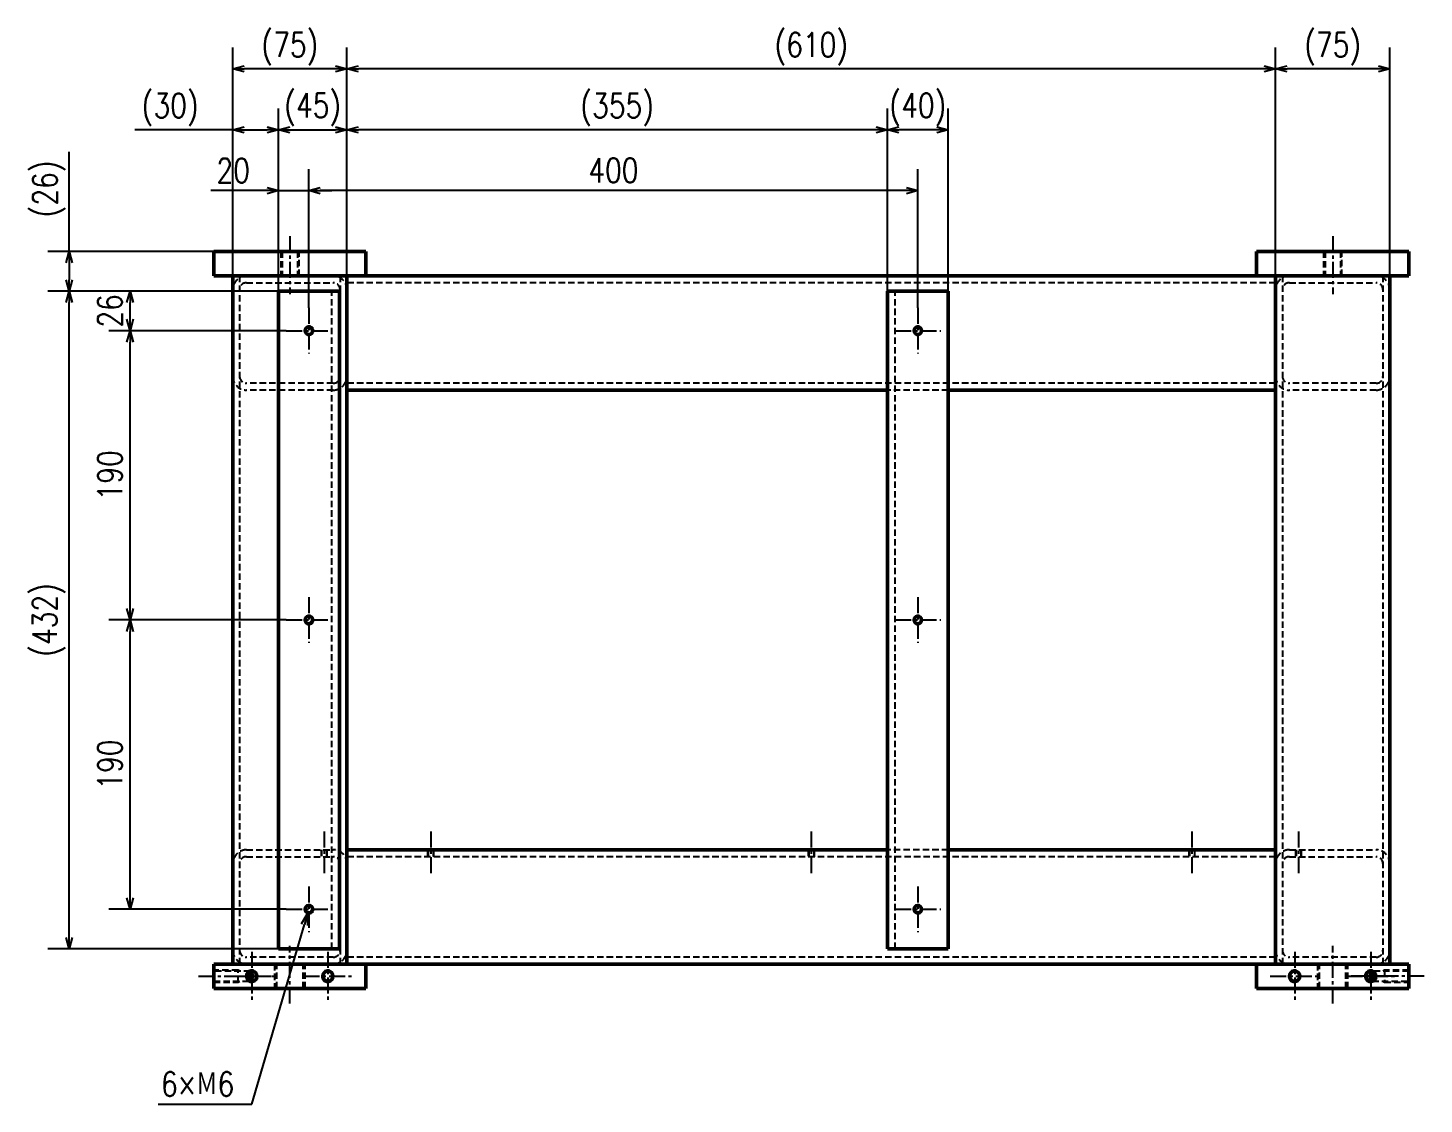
# Model space of a CAD drawing. Header units: millimetres. Extents: x -2067 to 1403, y -5380 to 1186.
# Drawn here: x -2067 to -1150, y -560 to 147 of the extents above; entities that cross this region are included whole.
import ezdxf

# ---------------------------------------------------------------- set-up
doc = ezdxf.new("R2010")
doc.units = ezdxf.units.MM
doc.header["$LTSCALE"] = 0.331102
doc.linetypes.add('CENTER', pattern=[50.8, 31.75, -6.35, 6.35, -6.35])
doc.linetypes.add('DASHED', pattern=[19.05, 12.7, -6.35])
doc.layers.add('設計用（構成部品類）', color=7, linetype='Continuous')
doc.styles.get("Standard").update_dxf_attribs({"font": 'txt', "bigfont": 'extfont2'})
doc.dimstyles.get("Standard").update_dxf_attribs({"dimtxt": 2.5, "dimasz": 2.5, "dimexe": 1.25, "dimexo": 0.625, "dimtad": 1, "dimzin": 0, "dimdsep": 46, "dimtxsty": 'Standard', "dimcen": 2.5, "dimadec": 0, "dimazin": 0, "dimtfac": 0.75, "dimtmove": 0, "dimatfit": 3, "dimfxl": 1, "dimarcsym": 0})

# ---------------------------------------------------------------- blocks, each defined once
blk = doc.blocks.new('_OPEN30')
at = {"color": 0, "linetype": 'ByBlock', "lineweight": -2}
for p, q in [((-1, 0.267949), (0, 0)), ((0, 0), (-1, -0.267949)), ((0, 0), (-1, 0))]:
    blk.add_line(p, q, dxfattribs=at)
blk = doc.blocks.new('*D253')
at = {"layer": 'Defpoints', "color": 0}
for p in [(-1247.5, 120), (-1247.5, -16), (-1172.5, -16)]:
    blk.add_point(p, dxfattribs=at)
at = {"layer": '設計用（構成部品類）', "color": 0, "linetype": 'Continuous', "lineweight": 25}
for p, q in [((-1247.5, -16), (-1247.5, 134)), ((-1172.5, -16), (-1172.5, 134)), ((-1180, 120), (-1240, 120))]:
    blk.add_line(p, q, dxfattribs=at)
at = {"layer": '設計用（構成部品類）', "color": 0, "lineweight": 25, "xscale": 7.5, "yscale": 7.5, "zscale": 7.5, "rotation": 180}
blk.add_blockref('_OPEN30', (-1247.5, 120), dxfattribs=at)
at = {"layer": '設計用（構成部品類）', "color": 0, "lineweight": 25, "xscale": 7.5, "yscale": 7.5, "zscale": 7.5}
blk.add_blockref('_OPEN30', (-1172.5, 120), dxfattribs=at)
at = {"layer": '設計用（構成部品類）', "color": 0, "lineweight": 50, "insert": (-1210, 133.168), "char_height": 16, "attachment_point": 5}
blk.add_mtext('\\W0.800000;(75)', dxfattribs=at)
blk = doc.blocks.new('*D254')
at = {"layer": 'Defpoints', "color": 0}
for p in [(-1857.5, 120), (-1857.5, -16), (-1247.5, -16)]:
    blk.add_point(p, dxfattribs=at)
at = {"layer": '設計用（構成部品類）', "color": 0, "linetype": 'Continuous', "lineweight": 25}
for p, q in [((-1857.5, -16), (-1857.5, 134)), ((-1247.5, -16), (-1247.5, 134)), ((-1255, 120), (-1850, 120))]:
    blk.add_line(p, q, dxfattribs=at)
at = {"layer": '設計用（構成部品類）', "color": 0, "lineweight": 25, "xscale": 7.5, "yscale": 7.5, "zscale": 7.5}
for p, rotation in [((-1857.5, 120), 180), ((-1247.5, 120), 360)]:
    blk.add_blockref('_OPEN30', p, dxfattribs=dict(at, rotation=rotation))
at = {"layer": '設計用（構成部品類）', "color": 0, "lineweight": 50, "insert": (-1552.5, 133.168), "char_height": 16, "attachment_point": 5}
blk.add_mtext('\\W0.800000;(610)', dxfattribs=at)
blk = doc.blocks.new('*D255')
at = {"layer": 'Defpoints', "color": 0}
for p in [(-1932.5, 120), (-1857.5, -16), (-1932.5, -25)]:
    blk.add_point(p, dxfattribs=at)
at = {"layer": '設計用（構成部品類）', "color": 0, "linetype": 'Continuous', "lineweight": 25}
for p, q in [((-1932.5, -25), (-1932.5, 134)), ((-1857.5, -16), (-1857.5, 134)), ((-1865, 120), (-1925, 120))]:
    blk.add_line(p, q, dxfattribs=at)
at = {"layer": '設計用（構成部品類）', "color": 0, "lineweight": 25, "xscale": 7.5, "yscale": 7.5, "zscale": 7.5, "rotation": 180}
blk.add_blockref('_OPEN30', (-1932.5, 120), dxfattribs=at)
at = {"layer": '設計用（構成部品類）', "color": 0, "lineweight": 25, "xscale": 7.5, "yscale": 7.5, "zscale": 7.5}
blk.add_blockref('_OPEN30', (-1857.5, 120), dxfattribs=at)
at = {"layer": '設計用（構成部品類）', "color": 0, "lineweight": 50, "insert": (-1895, 133.168), "char_height": 16, "attachment_point": 5}
blk.add_mtext('\\W0.800000;(75)', dxfattribs=at)
blk = doc.blocks.new('*D256')
at = {"layer": 'Defpoints', "color": 0}
for p in [(-1502.5, 80), (-1502.5, -26), (-1462.5, -26)]:
    blk.add_point(p, dxfattribs=at)
at = {"layer": '設計用（構成部品類）', "color": 0, "linetype": 'Continuous', "lineweight": 25}
for p, q in [((-1502.5, -26), (-1502.5, 94)), ((-1462.5, -26), (-1462.5, 94)), ((-1470, 80), (-1495, 80))]:
    blk.add_line(p, q, dxfattribs=at)
at = {"layer": '設計用（構成部品類）', "color": 0, "lineweight": 25, "xscale": 7.5, "yscale": 7.5, "zscale": 7.5, "rotation": 180}
blk.add_blockref('_OPEN30', (-1502.5, 80), dxfattribs=at)
at = {"layer": '設計用（構成部品類）', "color": 0, "lineweight": 25, "xscale": 7.5, "yscale": 7.5, "zscale": 7.5}
blk.add_blockref('_OPEN30', (-1462.5, 80), dxfattribs=at)
at = {"layer": '設計用（構成部品類）', "color": 0, "lineweight": 50, "insert": (-1482.5, 93.344), "char_height": 16, "attachment_point": 5}
blk.add_mtext('\\W0.800000;(40)', dxfattribs=at)
blk = doc.blocks.new('*D257')
at = {"layer": 'Defpoints', "color": 0}
for p in [(-1882.5, 40), (-1882.5, -37), (-1482.5, -37)]:
    blk.add_point(p, dxfattribs=at)
at = {"layer": '設計用（構成部品類）', "color": 0, "linetype": 'Continuous', "lineweight": 25}
for p, q in [((-1882.5, -37), (-1882.5, 54)), ((-1482.5, -37), (-1482.5, 54)), ((-1490, 40), (-1875, 40))]:
    blk.add_line(p, q, dxfattribs=at)
at = {"layer": '設計用（構成部品類）', "color": 0, "lineweight": 25, "xscale": 7.5, "yscale": 7.5, "zscale": 7.5}
for p, rotation in [((-1882.5, 40), 180), ((-1482.5, 40), 360)]:
    blk.add_blockref('_OPEN30', p, dxfattribs=dict(at, rotation=rotation))
at = {"layer": '設計用（構成部品類）', "color": 0, "lineweight": 50, "insert": (-1682.5, 53.344), "char_height": 16, "attachment_point": 5}
blk.add_mtext('\\W0.800000;400', dxfattribs=at)
blk = doc.blocks.new('*D258')
at = {"layer": 'Defpoints', "color": 0}
for p in [(-1857.5, 80), (-1857.5, -25), (-1502.5, -26)]:
    blk.add_point(p, dxfattribs=at)
at = {"layer": '設計用（構成部品類）', "color": 0, "linetype": 'Continuous', "lineweight": 25}
for p, q in [((-1857.5, -25), (-1857.5, 94)), ((-1502.5, -26), (-1502.5, 94)), ((-1510, 80), (-1850, 80))]:
    blk.add_line(p, q, dxfattribs=at)
at = {"layer": '設計用（構成部品類）', "color": 0, "lineweight": 25, "xscale": 7.5, "yscale": 7.5, "zscale": 7.5}
for p, rotation in [((-1857.5, 80), 180), ((-1502.5, 80), 360)]:
    blk.add_blockref('_OPEN30', p, dxfattribs=dict(at, rotation=rotation))
at = {"layer": '設計用（構成部品類）', "color": 0, "lineweight": 50, "insert": (-1680, 93.168), "char_height": 16, "attachment_point": 5}
blk.add_mtext('\\W0.800000;(355)', dxfattribs=at)
blk = doc.blocks.new('*D259')
at = {"layer": 'Defpoints', "color": 0}
for p in [(-1857.5, 80), (-1902.5, -26), (-1857.5, -25)]:
    blk.add_point(p, dxfattribs=at)
at = {"layer": '設計用（構成部品類）', "color": 0, "linetype": 'Continuous', "lineweight": 25}
for p, q in [((-1902.5, -26), (-1902.5, 94)), ((-1857.5, -25), (-1857.5, 94)), ((-1895, 80), (-1865, 80))]:
    blk.add_line(p, q, dxfattribs=at)
at = {"layer": '設計用（構成部品類）', "color": 0, "lineweight": 25, "xscale": 7.5, "yscale": 7.5, "zscale": 7.5, "rotation": 180}
blk.add_blockref('_OPEN30', (-1902.5, 80), dxfattribs=at)
at = {"layer": '設計用（構成部品類）', "color": 0, "lineweight": 25, "xscale": 7.5, "yscale": 7.5, "zscale": 7.5}
blk.add_blockref('_OPEN30', (-1857.5, 80), dxfattribs=at)
at = {"layer": '設計用（構成部品類）', "color": 0, "lineweight": 50, "insert": (-1880, 93.344), "char_height": 16, "attachment_point": 5}
blk.add_mtext('\\W0.800000;(45)', dxfattribs=at)
blk = doc.blocks.new('*D260')
at = {"layer": 'Defpoints', "color": 0}
for p in [(-1882.5, 40), (-1902.5, -26), (-1882.5, -37)]:
    blk.add_point(p, dxfattribs=at)
at = {"layer": '設計用（構成部品類）', "color": 0, "linetype": 'Continuous', "lineweight": 25}
for p, q in [((-1902.5, -26), (-1902.5, 54)), ((-1882.5, -37), (-1882.5, 54)), ((-1902.5, 40), (-1946.9816, 40)), ((-1910, 40), (-1917.5, 40)), ((-1902.5, 40), (-1882.5, 40)), ((-1875, 40), (-1867.5, 40))]:
    blk.add_line(p, q, dxfattribs=at)
at = {"layer": '設計用（構成部品類）', "color": 0, "lineweight": 25, "xscale": 7.5, "yscale": 7.5, "zscale": 7.5}
blk.add_blockref('_OPEN30', (-1902.5, 40), dxfattribs=at)
at = {"layer": '設計用（構成部品類）', "color": 0, "lineweight": 25, "xscale": 7.5, "yscale": 7.5, "zscale": 7.5, "rotation": 180}
blk.add_blockref('_OPEN30', (-1882.5, 40), dxfattribs=at)
at = {"layer": '設計用（構成部品類）', "color": 0, "lineweight": 50, "insert": (-1932.2408, 53.168), "char_height": 16, "attachment_point": 5}
blk.add_mtext('\\W0.800000;20', dxfattribs=at)
blk = doc.blocks.new('*D261')
at = {"layer": 'Defpoints', "color": 0}
for p in [(-1902.5, 80), (-1932.5, -16), (-1902.5, -26)]:
    blk.add_point(p, dxfattribs=at)
at = {"layer": '設計用（構成部品類）', "color": 0, "linetype": 'Continuous', "lineweight": 25}
for p, q in [((-1932.5, -16), (-1932.5, 94)), ((-1902.5, -26), (-1902.5, 94)), ((-1932.5, 80), (-1996.88, 80)), ((-1925, 80), (-1910, 80))]:
    blk.add_line(p, q, dxfattribs=at)
at = {"layer": '設計用（構成部品類）', "color": 0, "lineweight": 25, "xscale": 7.5, "yscale": 7.5, "zscale": 7.5, "rotation": 180}
blk.add_blockref('_OPEN30', (-1932.5, 80), dxfattribs=at)
at = {"layer": '設計用（構成部品類）', "color": 0, "lineweight": 25, "xscale": 7.5, "yscale": 7.5, "zscale": 7.5}
blk.add_blockref('_OPEN30', (-1902.5, 80), dxfattribs=at)
at = {"layer": '設計用（構成部品類）', "color": 0, "lineweight": 50, "insert": (-1973.6, 93.17), "char_height": 16, "attachment_point": 5}
blk.add_mtext('\\W0.800000;(30)', dxfattribs=at)
blk = doc.blocks.new('*D262')
at = {"layer": 'Defpoints', "color": 0}
for p in [(-1945, 0), (-2040, -26), (-1902.5, -26)]:
    blk.add_point(p, dxfattribs=at)
at = {"layer": '設計用（構成部品類）', "color": 0, "linetype": 'Continuous', "lineweight": 25}
for p, q in [((-2040, 0), (-2040, 65.44)), ((-1945, 0), (-2054, 0)), ((-2040, -7.5), (-2040, -18.5)), ((-1902.5, -26), (-2054, -26))]:
    blk.add_line(p, q, dxfattribs=at)
at = {"layer": '設計用（構成部品類）', "color": 0, "lineweight": 25, "xscale": 7.5, "yscale": 7.5, "zscale": 7.5}
for p, rotation in [((-2040, 0), 90), ((-2040, -26), 270)]:
    blk.add_blockref('_OPEN30', p, dxfattribs=dict(at, rotation=rotation))
at = {"layer": '設計用（構成部品類）', "color": 0, "lineweight": 50, "insert": (-2053.17, 41.1), "char_height": 16, "attachment_point": 5, "rotation": 90}
blk.add_mtext('\\W0.800000;(26)', dxfattribs=at)
blk = doc.blocks.new('*D263')
at = {"layer": 'Defpoints', "color": 0}
for p in [(-2000, -26), (-1922.5, -26), (-1897.5, -52)]:
    blk.add_point(p, dxfattribs=at)
at = {"layer": '設計用（構成部品類）', "color": 0, "linetype": 'Continuous', "lineweight": 25}
for p, q in [((-1922.5, -26), (-2014, -26)), ((-2000, -44.5), (-2000, -33.5)), ((-1897.5, -52), (-2014, -52))]:
    blk.add_line(p, q, dxfattribs=at)
at = {"layer": '設計用（構成部品類）', "color": 0, "lineweight": 25, "xscale": 7.5, "yscale": 7.5, "zscale": 7.5}
for p, rotation in [((-2000, -26), 90), ((-2000, -52), 270)]:
    blk.add_blockref('_OPEN30', p, dxfattribs=dict(at, rotation=rotation))
at = {"layer": '設計用（構成部品類）', "color": 0, "lineweight": 50, "insert": (-2013.17, -39), "char_height": 16, "attachment_point": 5, "rotation": 90}
blk.add_mtext('\\W0.800000;26', dxfattribs=at)
blk = doc.blocks.new('*D264')
at = {"layer": 'Defpoints', "color": 0}
for p in [(-2000, -52), (-1897.5, -52), (-1897.5, -242)]:
    blk.add_point(p, dxfattribs=at)
at = {"layer": '設計用（構成部品類）', "color": 0, "linetype": 'Continuous', "lineweight": 25}
for p, q in [((-1897.5, -52), (-2014, -52)), ((-2000, -234.5), (-2000, -59.5)), ((-1897.5, -242), (-2014, -242))]:
    blk.add_line(p, q, dxfattribs=at)
at = {"layer": '設計用（構成部品類）', "color": 0, "lineweight": 25, "xscale": 7.5, "yscale": 7.5, "zscale": 7.5}
for p, rotation in [((-2000, -52), 90), ((-2000, -242), 270)]:
    blk.add_blockref('_OPEN30', p, dxfattribs=dict(at, rotation=rotation))
at = {"layer": '設計用（構成部品類）', "color": 0, "lineweight": 50, "insert": (-2013.17, -147), "char_height": 16, "attachment_point": 5, "rotation": 90}
blk.add_mtext('\\W0.800000;190', dxfattribs=at)
blk = doc.blocks.new('*D265')
at = {"layer": 'Defpoints', "color": 0}
for p in [(-2000, -242), (-1918.5, -242), (-1897.5, -432)]:
    blk.add_point(p, dxfattribs=at)
at = {"layer": '設計用（構成部品類）', "color": 0, "linetype": 'Continuous', "lineweight": 25}
for p, q in [((-1918.5, -242), (-2014, -242)), ((-2000, -424.5), (-2000, -249.5)), ((-1897.5, -432), (-2014, -432))]:
    blk.add_line(p, q, dxfattribs=at)
at = {"layer": '設計用（構成部品類）', "color": 0, "lineweight": 25, "xscale": 7.5, "yscale": 7.5, "zscale": 7.5}
for p, rotation in [((-2000, -242), 90), ((-2000, -432), 270)]:
    blk.add_blockref('_OPEN30', p, dxfattribs=dict(at, rotation=rotation))
at = {"layer": '設計用（構成部品類）', "color": 0, "lineweight": 50, "insert": (-2013.17, -337), "char_height": 16, "attachment_point": 5, "rotation": 90}
blk.add_mtext('\\W0.800000;190', dxfattribs=at)
blk = doc.blocks.new('*D266')
at = {"layer": 'Defpoints', "color": 0}
for p in [(-2040, -26), (-1922.5, -26), (-1902.5, -458)]:
    blk.add_point(p, dxfattribs=at)
at = {"layer": '設計用（構成部品類）', "color": 0, "linetype": 'Continuous', "lineweight": 25}
for p, q in [((-1922.5, -26), (-2054, -26)), ((-2040, -450.5), (-2040, -33.5)), ((-1902.5, -458), (-2054, -458))]:
    blk.add_line(p, q, dxfattribs=at)
at = {"layer": '設計用（構成部品類）', "color": 0, "lineweight": 25, "xscale": 7.5, "yscale": 7.5, "zscale": 7.5}
for p, rotation in [((-2040, -26), 90), ((-2040, -458), 270)]:
    blk.add_blockref('_OPEN30', p, dxfattribs=dict(at, rotation=rotation))
at = {"layer": '設計用（構成部品類）', "color": 0, "lineweight": 50, "insert": (-2053.34, -242), "char_height": 16, "attachment_point": 5, "rotation": 90}
blk.add_mtext('\\W0.800000;(432)', dxfattribs=at)
blk = doc.blocks.new('*D267')
at = {"layer": 'Defpoints', "color": 0}
for p in [(-1881.66, -429.12), (-1883.34, -434.88)]:
    blk.add_point(p, dxfattribs=at)
at = {"layer": '設計用（構成部品類）', "color": 0, "linetype": 'Continuous', "lineweight": 25}
for p, q in [((-1920, -560), (-1885.45, -442.08)), ((-1981.49, -560), (-1920, -560))]:
    blk.add_line(p, q, dxfattribs=at)
at = {"layer": '設計用（構成部品類）', "color": 0, "lineweight": 25, "xscale": 7.5, "yscale": 7.5, "zscale": 7.5, "rotation": 73.67106444504822}
blk.add_blockref('_OPEN30', (-1883.34, -434.88), dxfattribs=at)
at = {"layer": '設計用（構成部品類）', "color": 0, "lineweight": 50, "insert": (-1955.6, -546.83), "char_height": 16, "attachment_point": 5}
blk.add_mtext('\\W0.800000;6×Ｍ6', dxfattribs=at)
blk = doc.blocks.new('_NONE')
blk = doc.blocks.new('JZB_0085')
at = {"layer": '設計用（構成部品類）', "color": 8, "linetype": 'CENTER', "lineweight": 25}
for p, q in [((15, 30), (15, 0)), ((0, 15), (30, 15))]:
    blk.add_line(p, q, dxfattribs=at)
at = {"layer": '設計用（構成部品類）', "color": 254, "linetype": 'Continuous', "lineweight": 50}
blk.add_circle((15, 15), 2.46, dxfattribs=at)
at = {"layer": '設計用（構成部品類）', "color": 254, "linetype": 'Continuous', "lineweight": 25}
blk.add_arc((15, 15), 3, 75, 345, dxfattribs=at)
blk = doc.blocks.new('JZB_0086')
at = {"layer": '設計用（構成部品類）', "color": 8, "linetype": 'CENTER', "lineweight": 25}
for p, q in [((15, 30), (15, 0)), ((0, 15), (30, 15))]:
    blk.add_line(p, q, dxfattribs=at)
at = {"layer": '設計用（構成部品類）', "color": 254, "linetype": 'Continuous', "lineweight": 50}
blk.add_circle((15, 15), 2.46, dxfattribs=at)
at = {"layer": '設計用（構成部品類）', "color": 254, "linetype": 'Continuous', "lineweight": 25}
blk.add_arc((15, 15), 3, 75, 345, dxfattribs=at)
blk = doc.blocks.new('JZB_0087')
at = {"layer": '設計用（構成部品類）', "color": 8, "linetype": 'CENTER', "lineweight": 25}
for p, q in [((15, 30), (15, 0)), ((0, 15), (30, 15))]:
    blk.add_line(p, q, dxfattribs=at)
at = {"layer": '設計用（構成部品類）', "color": 254, "linetype": 'Continuous', "lineweight": 50}
blk.add_circle((15, 15), 2.46, dxfattribs=at)
at = {"layer": '設計用（構成部品類）', "color": 254, "linetype": 'Continuous', "lineweight": 25}
blk.add_arc((15, 15), 3, 75, 345, dxfattribs=at)
blk = doc.blocks.new('JZB_0088')
at = {"layer": '設計用（構成部品類）', "color": 8, "linetype": 'CENTER', "lineweight": 25}
blk.add_line((2, 28.5), (2, 0), dxfattribs=at)
at = {"layer": '設計用（構成部品類）', "color": 254, "linetype": 'DASHED', "lineweight": 25}
for p, q in [((0, 16.5), (0, 12)), ((0.38, 16.5), (0.38, 12)), ((3.62, 16.5), (3.62, 12)), ((4, 12), (4, 16.5))]:
    blk.add_line(p, q, dxfattribs=at)
blk = doc.blocks.new('JZB_0089')
at = {"layer": '設計用（構成部品類）', "color": 8, "linetype": 'CENTER', "lineweight": 25}
blk.add_line((2, 28.5), (2, 0), dxfattribs=at)
at = {"layer": '設計用（構成部品類）', "color": 254, "linetype": 'DASHED', "lineweight": 25}
for p, q in [((0, 16.5), (0, 12)), ((0.38, 16.5), (0.38, 12)), ((3.62, 16.5), (3.62, 12)), ((4, 12), (4, 16.5))]:
    blk.add_line(p, q, dxfattribs=at)
blk = doc.blocks.new('JZB_0090')
at = {"layer": '設計用（構成部品類）', "color": 8, "linetype": 'CENTER', "lineweight": 25}
blk.add_line((2, 28.5), (2, 0), dxfattribs=at)
at = {"layer": '設計用（構成部品類）', "color": 254, "linetype": 'DASHED', "lineweight": 25}
for p, q in [((0, 16.5), (0, 12)), ((0.38, 16.5), (0.38, 12)), ((3.62, 16.5), (3.62, 12)), ((4, 12), (4, 16.5))]:
    blk.add_line(p, q, dxfattribs=at)
blk = doc.blocks.new('JZB_0091')
at = {"layer": '設計用（構成部品類）', "color": 8, "linetype": 'CENTER', "lineweight": 25}
for p, q in [((16, 32), (16, 0)), ((0, 16), (32, 16))]:
    blk.add_line(p, q, dxfattribs=at)
at = {"layer": '設計用（構成部品類）', "color": 254, "linetype": 'Continuous', "lineweight": 50}
blk.add_circle((16, 16), 3.33, dxfattribs=at)
at = {"layer": '設計用（構成部品類）', "color": 254, "linetype": 'Continuous', "lineweight": 25}
blk.add_arc((16, 16), 4, 75, 345, dxfattribs=at)
blk = doc.blocks.new('JZB_0092')
at = {"layer": '設計用（構成部品類）', "color": 8, "linetype": 'CENTER', "lineweight": 25}
for p, q in [((16, 32), (16, 0)), ((0, 16), (32, 16))]:
    blk.add_line(p, q, dxfattribs=at)
at = {"layer": '設計用（構成部品類）', "color": 254, "linetype": 'Continuous', "lineweight": 50}
blk.add_circle((16, 16), 3.33, dxfattribs=at)
at = {"layer": '設計用（構成部品類）', "color": 254, "linetype": 'Continuous', "lineweight": 25}
blk.add_arc((16, 16), 4, 75, 345, dxfattribs=at)
blk = doc.blocks.new('JZB_0093')
at = {"layer": '設計用（構成部品類）', "color": 8, "linetype": 'CENTER', "lineweight": 25}
blk.add_line((0, 4), (47.03, 4), dxfattribs=at)
at = {"layer": '設計用（構成部品類）', "color": 254, "linetype": 'DASHED', "lineweight": 25}
for p, q in [((26, 8), (10, 8)), ((34, 7.32), (10, 7.32)), ((10, 0.67), (34, 0.67)), ((27.17, 7.32), (26, 8)), ((26, 0), (26, 8)), ((26, 0), (27.17, 0.67)), ((35.03, 5.54), (34, 7.32)), ((34, 7.17), (34, 7.32)), ((34, 0.67), (35, 2.41)), ((34, 0.67), (34, 0.83)), ((10, 0), (26, 0))]:
    blk.add_line(p, q, dxfattribs=at)
at = {"layer": '設計用（構成部品類）', "color": 254, "linetype": 'Continuous', "lineweight": 50}
blk.add_line((34, 7.17), (34, 0.83), dxfattribs=at)
blk = doc.blocks.new('JZB_0094')
at = {"layer": '設計用（構成部品類）', "color": 8, "linetype": 'CENTER', "lineweight": 25}
blk.add_line((0, 1.59), (24.92, 1.59), dxfattribs=at)
at = {"layer": '設計用（構成部品類）', "color": 254, "linetype": 'DASHED', "lineweight": 25}
for p, q in [((12, 0), (12.92, 1.59)), ((12.92, 1.59), (12.03, 3.14))]:
    blk.add_line(p, q, dxfattribs=at)
blk = doc.blocks.new('JZB_0095')
at = {"layer": '設計用（構成部品類）', "color": 8, "linetype": 'CENTER', "lineweight": 25}
blk.add_line((10, 0), (10, 38), dxfattribs=at)
at = {"layer": '設計用（構成部品類）', "color": 254, "linetype": 'DASHED', "lineweight": 25}
for p, q in [((0, 26), (0, 10)), ((1.35, 10), (1.35, 26)), ((18.65, 10), (18.65, 26)), ((20, 10), (20, 26))]:
    blk.add_line(p, q, dxfattribs=at)
blk = doc.blocks.new('JZB_0096')
at = {"layer": '設計用（構成部品類）', "color": 8, "linetype": 'CENTER', "lineweight": 25}
for p, q in [((16, 32), (16, 0)), ((0, 16), (32, 16))]:
    blk.add_line(p, q, dxfattribs=at)
at = {"layer": '設計用（構成部品類）', "color": 254, "linetype": 'Continuous', "lineweight": 50}
blk.add_circle((16, 16), 3.33, dxfattribs=at)
at = {"layer": '設計用（構成部品類）', "color": 254, "linetype": 'Continuous', "lineweight": 25}
blk.add_arc((16, 16), 4, 75, 345, dxfattribs=at)
blk = doc.blocks.new('JZB_0097')
at = {"layer": '設計用（構成部品類）', "color": 8, "linetype": 'CENTER', "lineweight": 25}
for p, q in [((16, 32), (16, 0)), ((0, 16), (32, 16))]:
    blk.add_line(p, q, dxfattribs=at)
at = {"layer": '設計用（構成部品類）', "color": 254, "linetype": 'Continuous', "lineweight": 50}
blk.add_circle((16, 16), 3.33, dxfattribs=at)
at = {"layer": '設計用（構成部品類）', "color": 254, "linetype": 'Continuous', "lineweight": 25}
blk.add_arc((16, 16), 4, 75, 345, dxfattribs=at)
blk = doc.blocks.new('JZB_0098')
at = {"layer": '設計用（構成部品類）', "color": 8, "linetype": 'CENTER', "lineweight": 25}
blk.add_line((24.92, 1.54), (0, 1.54), dxfattribs=at)
at = {"layer": '設計用（構成部品類）', "color": 254, "linetype": 'DASHED', "lineweight": 25}
for p, q in [((12.92, 3.14), (12, 1.54)), ((12, 1.54), (12.89, 0))]:
    blk.add_line(p, q, dxfattribs=at)
blk = doc.blocks.new('JZB_0099')
at = {"layer": '設計用（構成部品類）', "color": 8, "linetype": 'CENTER', "lineweight": 25}
blk.add_line((47.03, 4), (0, 4), dxfattribs=at)
at = {"layer": '設計用（構成部品類）', "color": 254, "linetype": 'DASHED', "lineweight": 25}
for p, q in [((12, 2.46), (13.03, 0.68)), ((13.03, 7.33), (12.03, 5.59)), ((37.03, 7.33), (13.03, 7.33)), ((13.03, 7.33), (13.03, 7.17)), ((13.03, 0.83), (13.03, 0.68)), ((13.03, 0.68), (37.03, 0.68)), ((21.03, 8), (19.86, 7.33)), ((19.86, 0.68), (21.03, 0)), ((37.03, 8), (21.03, 8)), ((21.03, 8), (21.03, 0)), ((21.03, 0), (37.03, 0))]:
    blk.add_line(p, q, dxfattribs=at)
at = {"layer": '設計用（構成部品類）', "color": 254, "linetype": 'Continuous', "lineweight": 50}
blk.add_line((13.03, 0.83), (13.03, 7.17), dxfattribs=at)
blk = doc.blocks.new('JZB_0100')
at = {"layer": '設計用（構成部品類）', "color": 8, "linetype": 'CENTER', "lineweight": 25}
blk.add_line((10, 0), (10, 38), dxfattribs=at)
at = {"layer": '設計用（構成部品類）', "color": 254, "linetype": 'DASHED', "lineweight": 25}
for p, q in [((0, 26), (0, 10)), ((1.35, 10), (1.35, 26)), ((18.65, 10), (18.65, 26)), ((20, 10), (20, 26))]:
    blk.add_line(p, q, dxfattribs=at)
blk = doc.blocks.new('JZB_0101')
at = {"layer": '設計用（構成部品類）', "color": 8, "linetype": 'CENTER', "lineweight": 25}
blk.add_line((2, 28.5), (2, 0), dxfattribs=at)
at = {"layer": '設計用（構成部品類）', "color": 254, "linetype": 'DASHED', "lineweight": 25}
for p, q in [((0, 16.5), (0, 12)), ((0.38, 16.5), (0.38, 12)), ((3.62, 16.5), (3.62, 12)), ((4, 12), (4, 16.5))]:
    blk.add_line(p, q, dxfattribs=at)
blk = doc.blocks.new('JZB_0102')
at = {"layer": '設計用（構成部品類）', "color": 8, "linetype": 'CENTER', "lineweight": 25}
blk.add_line((2, 28.5), (2, 0), dxfattribs=at)
at = {"layer": '設計用（構成部品類）', "color": 254, "linetype": 'DASHED', "lineweight": 25}
for p, q in [((0, 16.5), (0, 12)), ((0.38, 16.5), (0.38, 12)), ((3.62, 16.5), (3.62, 12)), ((4, 12), (4, 16.5))]:
    blk.add_line(p, q, dxfattribs=at)
blk = doc.blocks.new('JZB_0103')
at = {"layer": '設計用（構成部品類）', "color": 8, "linetype": 'CENTER', "lineweight": 25}
blk.add_line((6, 38), (6, 0), dxfattribs=at)
at = {"layer": '設計用（構成部品類）', "color": 254, "linetype": 'DASHED', "lineweight": 25}
for p, q in [((0, 28), (0, 12)), ((0.95, 28), (0.95, 12)), ((11.05, 28), (11.05, 12)), ((12, 12), (12, 28))]:
    blk.add_line(p, q, dxfattribs=at)
blk = doc.blocks.new('JZB_0104')
at = {"layer": '設計用（構成部品類）', "color": 8, "linetype": 'CENTER', "lineweight": 25}
blk.add_line((6, 38), (6, 0), dxfattribs=at)
at = {"layer": '設計用（構成部品類）', "color": 254, "linetype": 'DASHED', "lineweight": 25}
for p, q in [((0, 28), (0, 12)), ((0.95, 28), (0.95, 12)), ((11.05, 28), (11.05, 12)), ((12, 12), (12, 28))]:
    blk.add_line(p, q, dxfattribs=at)
blk = doc.blocks.new('JZB_0105')
at = {"layer": '設計用（構成部品類）', "color": 8, "linetype": 'CENTER', "lineweight": 25}
for p, q in [((15, 30), (15, 0)), ((0, 15), (30, 15))]:
    blk.add_line(p, q, dxfattribs=at)
at = {"layer": '設計用（構成部品類）', "color": 254, "linetype": 'Continuous', "lineweight": 50}
blk.add_circle((15, 15), 2.46, dxfattribs=at)
at = {"layer": '設計用（構成部品類）', "color": 254, "linetype": 'Continuous', "lineweight": 25}
blk.add_arc((15, 15), 3, 75, 345, dxfattribs=at)
blk = doc.blocks.new('JZB_0106')
at = {"layer": '設計用（構成部品類）', "color": 8, "linetype": 'CENTER', "lineweight": 25}
for p, q in [((15, 30), (15, 0)), ((0, 15), (30, 15))]:
    blk.add_line(p, q, dxfattribs=at)
at = {"layer": '設計用（構成部品類）', "color": 254, "linetype": 'Continuous', "lineweight": 50}
blk.add_circle((15, 15), 2.46, dxfattribs=at)
at = {"layer": '設計用（構成部品類）', "color": 254, "linetype": 'Continuous', "lineweight": 25}
blk.add_arc((15, 15), 3, 75, 345, dxfattribs=at)
blk = doc.blocks.new('JZB_0107')
at = {"layer": '設計用（構成部品類）', "color": 8, "linetype": 'CENTER', "lineweight": 25}
for p, q in [((15, 30), (15, 0)), ((0, 15), (30, 15))]:
    blk.add_line(p, q, dxfattribs=at)
at = {"layer": '設計用（構成部品類）', "color": 254, "linetype": 'Continuous', "lineweight": 50}
blk.add_circle((15, 15), 2.46, dxfattribs=at)
at = {"layer": '設計用（構成部品類）', "color": 254, "linetype": 'Continuous', "lineweight": 25}
blk.add_arc((15, 15), 3, 75, 345, dxfattribs=at)

msp = doc.modelspace()

# ---------------------------------------------------------------- linework, layer by layer
at = {"layer": '設計用（構成部品類）', "color": 254, "linetype": 'Continuous', "lineweight": 50}
for p, q in [((-1945, -16), (-1945, 0)), ((-1945, 0), (-1845, 0)), ((-1845, 0), (-1845, -16)), ((-1260, -16), (-1260, 0)), ((-1260, 0), (-1160, 0)), ((-1160, 0), (-1160, -16)), ((-1845, -16), (-1945, -16)), ((-1932.5, -16), (-1932.5, -468)), ((-1857.5, -16), (-1857.5, -91)), ((-1260, -16), (-1845, -16)), ((-1160, -16), (-1260, -16)), ((-1247.5, -16), (-1247.5, -91)), ((-1172.5, -16), (-1172.5, -468)), ((-1902.5, -458), (-1902.5, -26)), ((-1862.5, -26), (-1902.5, -26)), ((-1862.5, -458), (-1862.5, -26)), ((-1502.5, -458), (-1502.5, -26)), ((-1462.5, -26), (-1502.5, -26)), ((-1462.5, -458), (-1462.5, -26)), ((-1857.5, -91), (-1857.5, -393)), ((-1502.5, -91), (-1857.5, -91)), ((-1247.5, -91), (-1462.5, -91)), ((-1247.5, -91), (-1247.5, -393)), ((-1502.5, -393), (-1857.5, -393)), ((-1857.5, -393), (-1857.5, -468)), ((-1247.5, -393), (-1462.5, -393)), ((-1247.5, -393), (-1247.5, -468)), ((-1862.5, -458), (-1902.5, -458)), ((-1462.5, -458), (-1502.5, -458)), ((-1945, -468), (-1845, -468)), ((-1945, -484), (-1945, -468)), ((-1260, -468), (-1845, -468)), ((-1845, -468), (-1845, -484)), ((-1260, -484), (-1260, -468)), ((-1260, -468), (-1160, -468)), ((-1184, -472.8289), (-1185, -474.4071)), ((-1160, -468), (-1160, -484)), ((-1845, -484), (-1945, -484)), ((-1921, -479.1711), (-1920, -477.5929)), ((-1160, -484), (-1260, -484))]:
    msp.add_line(p, q, dxfattribs=at)
at = {"layer": '設計用（構成部品類）', "color": 254, "linetype": 'DASHED', "lineweight": 25}
for p, q in [((-1928, -16), (-1928, -468)), ((-1862, -16), (-1862, -468)), ((-1243, -16), (-1243, -468)), ((-1177, -16), (-1177, -468)), ((-1923.5, -20.5), (-1866.5, -20.5)), ((-1867.5, -458), (-1867.5, -26)), ((-1247.5, -20.5), (-1857.5, -20.5)), ((-1497.5, -458), (-1497.5, -26)), ((-1238.5, -20.5), (-1181.5, -20.5)), ((-1866.5, -86.5), (-1923.5, -86.5)), ((-1866.5, -91), (-1923.5, -91)), ((-1247.5, -86.5), (-1857.5, -86.5)), ((-1462.5, -91), (-1502.5, -91)), ((-1181.5, -86.5), (-1238.5, -86.5)), ((-1181.5, -91), (-1238.5, -91)), ((-1923.5, -393), (-1866.5, -393)), ((-1462.5, -393), (-1502.5, -393)), ((-1238.5, -393), (-1181.5, -393)), ((-1923.5, -397.5), (-1866.5, -397.5)), ((-1247.5, -397.5), (-1857.5, -397.5)), ((-1238.5, -397.5), (-1181.5, -397.5)), ((-1866.5, -463.5), (-1923.5, -463.5)), ((-1247.5, -463.5), (-1857.5, -463.5)), ((-1181.5, -463.5), (-1238.5, -463.5))]:
    msp.add_line(p, q, dxfattribs=at)
for centre, radius, start, end in [((-1923.5, -25), 9, 90, 180), ((-1866.5, -25), 9, 0, 90), ((-1238.5, -25), 9, 90, 180), ((-1181.5, -25), 9, 0, 90), ((-1923.5, -25), 4.5, 90, 180), ((-1866.5, -25), 4.5, 0, 90), ((-1238.5, -25), 4.5, 90, 180), ((-1181.5, -25), 4.5, 0, 90), ((-1923.5, -82), 9, 180, 270), ((-1923.5, -82), 4.5, 180, 270), ((-1866.5, -82), 9, 270, 0), ((-1866.5, -82), 4.5, 270, 0), ((-1238.5, -82), 9, 180, 270), ((-1238.5, -82), 4.5, 180, 270), ((-1181.5, -82), 9, 270, 0), ((-1181.5, -82), 4.5, 270, 0), ((-1923.5, -402), 9, 90, 180), ((-1866.5, -402), 9, 0, 90), ((-1238.5, -402), 9, 90, 180), ((-1181.5, -402), 9, 0, 90), ((-1923.5, -402), 4.5, 90, 180), ((-1866.5, -402), 4.5, 0, 90), ((-1238.5, -402), 4.5, 90, 180), ((-1181.5, -402), 4.5, 0, 90), ((-1923.5, -459), 9, 180, 270), ((-1923.5, -459), 4.5, 180, 270), ((-1866.5, -459), 9, 270, 0), ((-1866.5, -459), 4.5, 270, 0), ((-1238.5, -459), 9, 180, 270), ((-1238.5, -459), 4.5, 180, 270), ((-1181.5, -459), 9, 270, 0), ((-1181.5, -459), 4.5, 270, 0)]:
    msp.add_arc(centre, radius, start, end, dxfattribs=at)
at = {"layer": '設計用（構成部品類）', "color": 254, "linetype": 'Continuous', "lineweight": 50}
for points, knots in [([(-1919.9776, -474.446), (-1920.0797, -474.2756), (-1920.4016, -473.7248), (-1920.7613, -473.1976), (-1921, -472.8289)], [0, 0, 0, 0, 0.59575699, 1.91339389, 1.91339389, 1.91339389, 1.91339389]), ([(-1920, -477.5929), (-1919.89, -477.3841), (-1919.6456, -476.9641), (-1919.4222, -476.3627), (-1919.4082, -475.8232), (-1919.5571, -475.1949), (-1919.8245, -474.7686), (-1919.9776, -474.446)], [0, 0, 0, 0, 0.70801653, 1.4609938, 1.89051785, 2.30803455, 3.37938216, 3.37938216, 3.37938216, 3.37938216]), ([(-1185, -474.4071), (-1185.11, -474.6159), (-1185.3544, -475.0359), (-1185.5778, -475.6373), (-1185.5918, -476.1768), (-1185.4429, -476.8051), (-1185.1755, -477.2314), (-1185.0224, -477.554)], [0, 0, 0, 0, 0.70801653, 1.4609938, 1.89051785, 2.30803455, 3.37938216, 3.37938216, 3.37938216, 3.37938216]), ([(-1185.0224, -477.554), (-1184.9203, -477.7244), (-1184.5984, -478.2752), (-1184.2387, -478.8024), (-1184, -479.1711)], [0, 0, 0, 0, 0.59575699, 1.91339389, 1.91339389, 1.91339389, 1.91339389])]:
    msp.add_open_spline(points, degree=3, knots=knots, dxfattribs=at)

# ---------------------------------------------------------------- block references
at = {"layer": '設計用（構成部品類）'}
for name, p in [('JZB_0103', (-1901, -28)), ('JZB_0104', (-1216, -28)), ('JZB_0107', (-1897.5, -67)), ('JZB_0087', (-1497.5, -67)), ('JZB_0106', (-1897.5, -257)), ('JZB_0086', (-1497.5, -257)), ('JZB_0101', (-1874.5, -409.5)), ('JZB_0090', (-1804.5, -409.5)), ('JZB_0089', (-1554.5, -409.5)), ('JZB_0088', (-1304.5, -409.5)), ('JZB_0102', (-1234.5, -409.5)), ('JZB_0105', (-1897.5, -447)), ('JZB_0085', (-1497.5, -447)), ('JZB_0095', (-1905, -494)), ('JZB_0100', (-1220, -494)), ('JZB_0092', (-1936, -492)), ('JZB_0091', (-1886, -492)), ('JZB_0097', (-1251, -492)), ('JZB_0096', (-1201, -492)), ('JZB_0093', (-1955, -480)), ('JZB_0094', (-1932, -477.5929)), ('JZB_0098', (-1197.9197, -477.5429)), ('JZB_0099', (-1197.0289, -480))]:
    msp.add_blockref(name, p, dxfattribs=at)

# ---------------------------------------------------------------- dimensions: what is measured, and where the dimension line sits
at = {"layer": '設計用（構成部品類）', "color": 7, "linetype": 'Continuous', "lineweight": 50}
for base, p1, p2, angle, override, picture, middle in [((-1932.5, 120), (-1857.5, -16), (-1932.5, -25), 180, {"dimtxt": 16, "dimasz": 7.5, "dimexe": 14, "dimexo": 0, "dimgap": 5, "dimdec": 3, "dimzin": 8, "dimpost": '(<>)', "dimblk": 'OPEN30', "dimclrd": 0, "dimclre": 0, "dimclrt": 0, "dimtp": 0, "dimtm": 0, "dimlwd": 25, "dimlwe": 25}, '*D255', (-1895, 120)), ((-1857.5, 120), (-1247.5, -16), (-1857.5, -16), 180, {"dimtxt": 16, "dimasz": 7.5, "dimexe": 14, "dimexo": 0, "dimgap": 5, "dimdec": 3, "dimzin": 8, "dimpost": '(<>)', "dimblk": 'OPEN30', "dimclrd": 0, "dimclre": 0, "dimclrt": 0, "dimtp": 0, "dimtm": 0, "dimlwd": 25, "dimlwe": 25}, '*D254', (-1552.5, 120)), ((-1247.5, 120), (-1172.5, -16), (-1247.5, -16), 180, {"dimtxt": 16, "dimasz": 7.5, "dimexe": 14, "dimexo": 0, "dimgap": 5, "dimdec": 3, "dimzin": 8, "dimpost": '(<>)', "dimblk": 'OPEN30', "dimclrd": 0, "dimclre": 0, "dimclrt": 0, "dimtp": 0, "dimtm": 0, "dimlwd": 25, "dimlwe": 25}, '*D253', (-1210, 120)), ((-1857.5, 80), (-1502.5, -26), (-1857.5, -25), 180, {"dimtxt": 16, "dimasz": 7.5, "dimexe": 14, "dimexo": 0, "dimgap": 5, "dimdec": 3, "dimzin": 8, "dimpost": '(<>)', "dimblk": 'OPEN30', "dimclrd": 0, "dimclre": 0, "dimclrt": 0, "dimtp": 0, "dimtm": 0, "dimlwd": 25, "dimlwe": 25}, '*D258', (-1680, 80)), ((-1502.5, 80), (-1462.5, -26), (-1502.5, -26), 180, {"dimtxt": 16, "dimasz": 7.5, "dimexe": 14, "dimexo": 0, "dimgap": 5, "dimdec": 3, "dimzin": 8, "dimpost": '(<>)', "dimblk": 'OPEN30', "dimclrd": 0, "dimclre": 0, "dimclrt": 0, "dimtp": 0, "dimtm": 0, "dimlwd": 25, "dimlwe": 25}, '*D256', (-1482.5, 80)), ((-2040, -26), (-1945, 0), (-1902.5, -26), 270, {"dimtxt": 16, "dimasz": 7.5, "dimexe": 14, "dimexo": 0, "dimgap": 5, "dimdec": 3, "dimzin": 8, "dimpost": '(<>)', "dimblk": 'OPEN30', "dimclrd": 0, "dimclre": 0, "dimclrt": 0, "dimtp": 0, "dimtm": 0, "dimlwd": 25, "dimlwe": 25}, '*D262', (-2040, 41.1)), ((-1882.5, 40), (-1482.5, -37), (-1882.5, -37), 180, {"dimtxt": 16, "dimasz": 7.5, "dimexe": 14, "dimexo": 0, "dimgap": 5, "dimdec": 3, "dimzin": 8, "dimblk": 'OPEN30', "dimclrd": 0, "dimclre": 0, "dimclrt": 0, "dimtp": 0, "dimtm": 0, "dimlwd": 25, "dimlwe": 25}, '*D257', (-1682.5, 40)), ((-2040, -26), (-1902.5, -458), (-1922.5, -26), 90, {"dimtxt": 16, "dimasz": 7.5, "dimexe": 14, "dimexo": 0, "dimgap": 5, "dimdec": 3, "dimzin": 8, "dimpost": '(<>)', "dimblk": 'OPEN30', "dimclrd": 0, "dimclre": 0, "dimclrt": 0, "dimtp": 0, "dimtm": 0, "dimlwd": 25, "dimlwe": 25}, '*D266', (-2040, -242)), ((-2000, -26), (-1897.5, -52), (-1922.5, -26), 90, {"dimtxt": 16, "dimasz": 7.5, "dimexe": 14, "dimexo": 0, "dimgap": 5, "dimdec": 3, "dimzin": 8, "dimblk": 'OPEN30', "dimclrd": 0, "dimclre": 0, "dimclrt": 0, "dimtp": 0, "dimtm": 0, "dimlwd": 25, "dimlwe": 25}, '*D263', (-2000, -39)), ((-2000, -52), (-1897.5, -242), (-1897.5, -52), 90, {"dimtxt": 16, "dimasz": 7.5, "dimexe": 14, "dimexo": 0, "dimgap": 5, "dimdec": 3, "dimzin": 8, "dimblk": 'OPEN30', "dimclrd": 0, "dimclre": 0, "dimclrt": 0, "dimtp": 0, "dimtm": 0, "dimlwd": 25, "dimlwe": 25}, '*D264', (-2000, -147)), ((-2000, -242), (-1897.5, -432), (-1918.5, -242), 90, {"dimtxt": 16, "dimasz": 7.5, "dimexe": 14, "dimexo": 0, "dimgap": 5, "dimdec": 3, "dimzin": 8, "dimblk": 'OPEN30', "dimclrd": 0, "dimclre": 0, "dimclrt": 0, "dimtp": 0, "dimtm": 0, "dimlwd": 25, "dimlwe": 25}, '*D265', (-2000, -337))]:
    dim = msp.add_linear_dim(base=base, p1=p1, p2=p2, angle=angle, text='\\W0.800000;<>', dimstyle='Standard', override=override, dxfattribs=at)
    dim.commit()
    dim.dimension.update_dxf_attribs({"geometry": picture, "text_midpoint": middle, "dimtype": 160})
for base, p1, p2, override, picture, middle in [((-1902.5, 80), (-1932.5, -16), (-1902.5, -26), {"dimtxt": 16, "dimasz": 7.5, "dimexe": 14, "dimexo": 0, "dimgap": 5, "dimdec": 3, "dimzin": 8, "dimpost": '(<>)', "dimblk": 'OPEN30', "dimclrd": 0, "dimclre": 0, "dimclrt": 0, "dimtp": 0, "dimtm": 0, "dimlwd": 25, "dimlwe": 25}, '*D261', (-1973.6, 80)), ((-1857.5, 80), (-1902.5, -26), (-1857.5, -25), {"dimtxt": 16, "dimasz": 7.5, "dimexe": 14, "dimexo": 0, "dimgap": 5, "dimdec": 3, "dimzin": 8, "dimpost": '(<>)', "dimblk": 'OPEN30', "dimclrd": 0, "dimclre": 0, "dimclrt": 0, "dimtp": 0, "dimtm": 0, "dimlwd": 25, "dimlwe": 25}, '*D259', (-1880, 80)), ((-1882.5, 40), (-1902.5, -26), (-1882.5, -37), {"dimtxt": 16, "dimasz": 7.5, "dimexe": 14, "dimexo": 0, "dimgap": 5, "dimdec": 3, "dimzin": 8, "dimblk": 'OPEN30', "dimclrd": 0, "dimclre": 0, "dimclrt": 0, "dimtp": 0, "dimtm": 0, "dimlwd": 25, "dimlwe": 25}, '*D260', (-1932.2408, 40))]:
    dim = msp.add_linear_dim(base=base, p1=p1, p2=p2, text='\\W0.800000;<>', dimstyle='Standard', override=override, dxfattribs=at)
    dim.commit()
    dim.dimension.update_dxf_attribs({"geometry": picture, "text_midpoint": middle, "dimtype": 160})
dim = msp.add_diameter_dim_2p(p1=(-1881.6565, -429.121), p2=(-1883.3435, -434.879), text='\\W0.800000;<>', dimstyle='Standard', override={"dimtxt": 16, "dimasz": 7.5, "dimexe": 14, "dimexo": 0, "dimgap": 5, "dimtad": 3, "dimtih": 1, "dimtoh": 1, "dimdec": 3, "dimzin": 8, "dimpost": '6×Ｍ<>', "dimblk1": 'NONE', "dimblk2": 'OPEN30', "dimsah": 1, "dimcen": 0, "dimse2": 1, "dimclrd": 0, "dimclre": 0, "dimclrt": 0, "dimtp": 0, "dimtm": 0, "dimtofl": 0, "dimlwd": 25, "dimlwe": 25}, dxfattribs=at)
dim.commit()
dim.dimension.update_dxf_attribs({"geometry": '*D267', "text_midpoint": (-1955.6, -560), "dimtype": 163})

doc.saveas('drawing.dxf')
